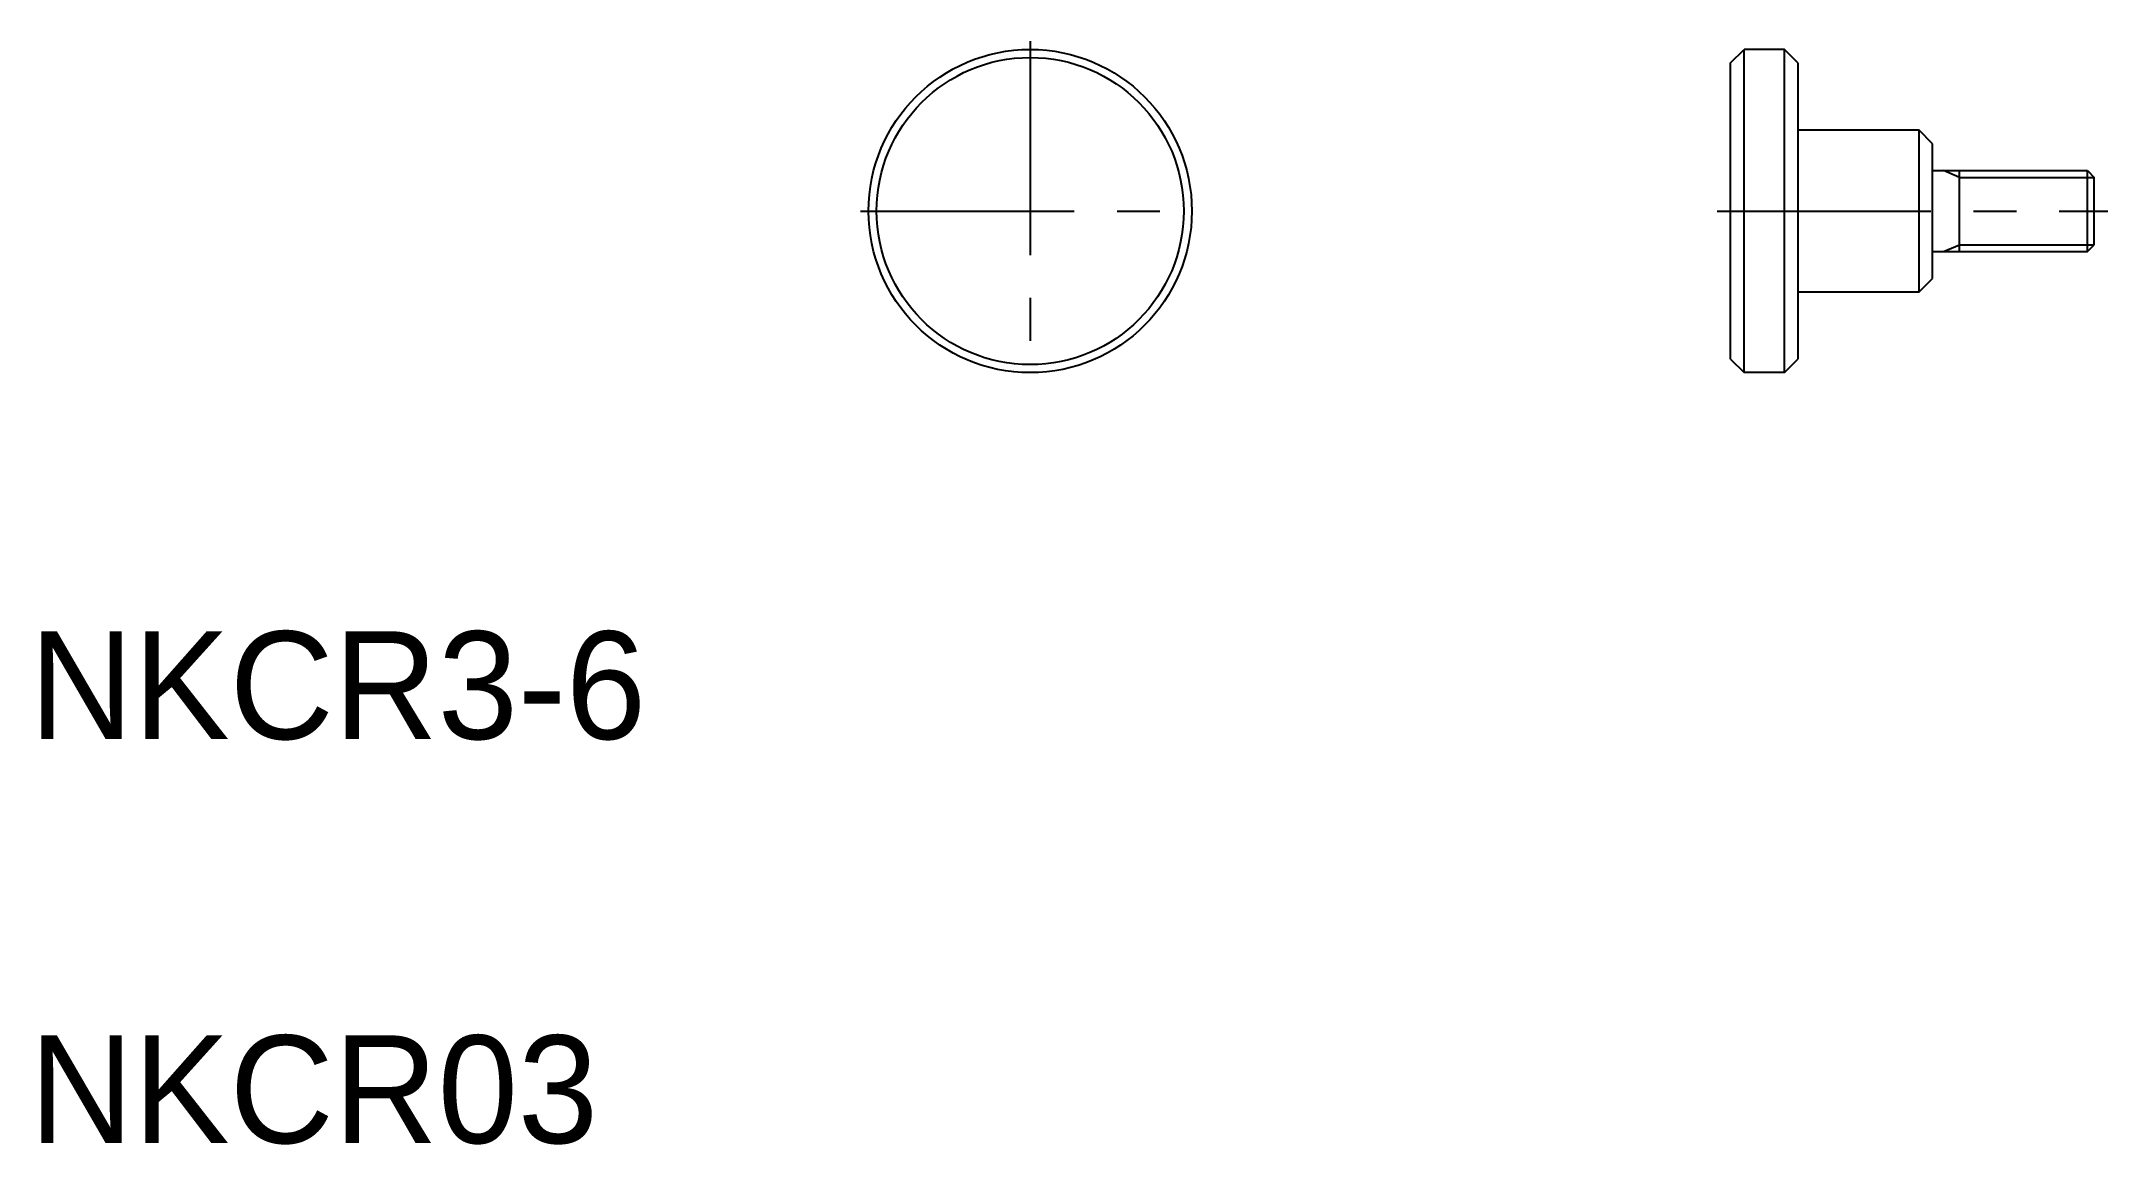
# Model space of a CAD drawing. Extents: x 10.4 to 87.1, y 9.9 to 50.9.
import ezdxf

# ---------------------------------------------------------------- set-up
doc = ezdxf.new("R2010")
doc.units = 0
doc.header["$LTSCALE"] = 0.25
doc.linetypes.add('CENTER', pattern=[50.8, 31.75, -6.35, 6.35, -6.35])
doc.layers.get('0').update_dxf_attribs({"linetype": 'CONTINUOUS'})
doc.layers.add('CENTER', color=1, linetype='CENTER')

msp = doc.modelspace()

# ---------------------------------------------------------------- linework, layer by layer
at = {"color": 7, "linetype": 'CONTINUOUS'}
for p, q in [((73.146, 50.103), (73.646, 50.603)), ((73.146, 39.103), (73.146, 50.103)), ((75.146, 50.603), (73.646, 50.603)), ((73.646, 38.603), (73.646, 50.603)), ((75.146, 38.603), (75.146, 50.603)), ((75.646, 50.103), (75.146, 50.603)), ((75.646, 50.103), (75.646, 39.103)), ((80.146, 47.603), (75.646, 47.603)), ((80.146, 41.603), (80.146, 47.603)), ((80.646, 47.103), (80.146, 47.603)), ((80.646, 42.103), (80.646, 47.103)), ((80.646, 46.103), (86.396, 46.103)), ((81.646, 43.103), (81.646, 46.103)), ((86.396, 43.103), (86.396, 46.103)), ((86.396, 46.103), (86.646, 45.853)), ((86.646, 43.353), (86.646, 45.853)), ((86.646, 44.603), (86.646, 44.603)), ((86.646, 43.978), (86.646, 43.978)), ((80.646, 43.103), (86.396, 43.103)), ((86.396, 43.103), (86.646, 43.353)), ((75.646, 41.603), (80.146, 41.603)), ((80.146, 41.603), (80.646, 42.103)), ((73.146, 39.103), (73.646, 38.603)), ((75.146, 38.603), (73.646, 38.603)), ((75.146, 38.603), (75.646, 39.103))]:
    msp.add_line(p, q, dxfattribs=at)
at = {"color": 3, "linetype": 'CONTINUOUS'}
for p, q in [((81.646, 45.853), (81.046, 46.103)), ((81.646, 45.853), (86.646, 45.853)), ((81.046, 43.103), (81.646, 43.353)), ((81.646, 43.353), (86.646, 43.353))]:
    msp.add_line(p, q, dxfattribs=at)
at = {"color": 7, "linetype": 'CONTINUOUS'}
for radius in [6, 5.7]:
    msp.add_circle((47.148, 44.603), radius, dxfattribs=at)
at = {"layer": 'CENTER', "color": 1, "linetype": 'CENTER'}
for p, q in [((47.148, 50.903), (47.148, 38.303)), ((40.848, 44.603), (53.448, 44.603)), ((72.646, 44.603), (87.146, 44.603))]:
    msp.add_line(p, q, dxfattribs=at)

# ---------------------------------------------------------------- texts
at = {"color": 7, "linetype": 'CONTINUOUS'}
for s, p in [('NKCR3-6', (10, 25)), ('NKCR03', (10, 10))]:
    msp.add_text(s, height=4, dxfattribs=at).set_placement(p)

doc.saveas('drawing.dxf')
